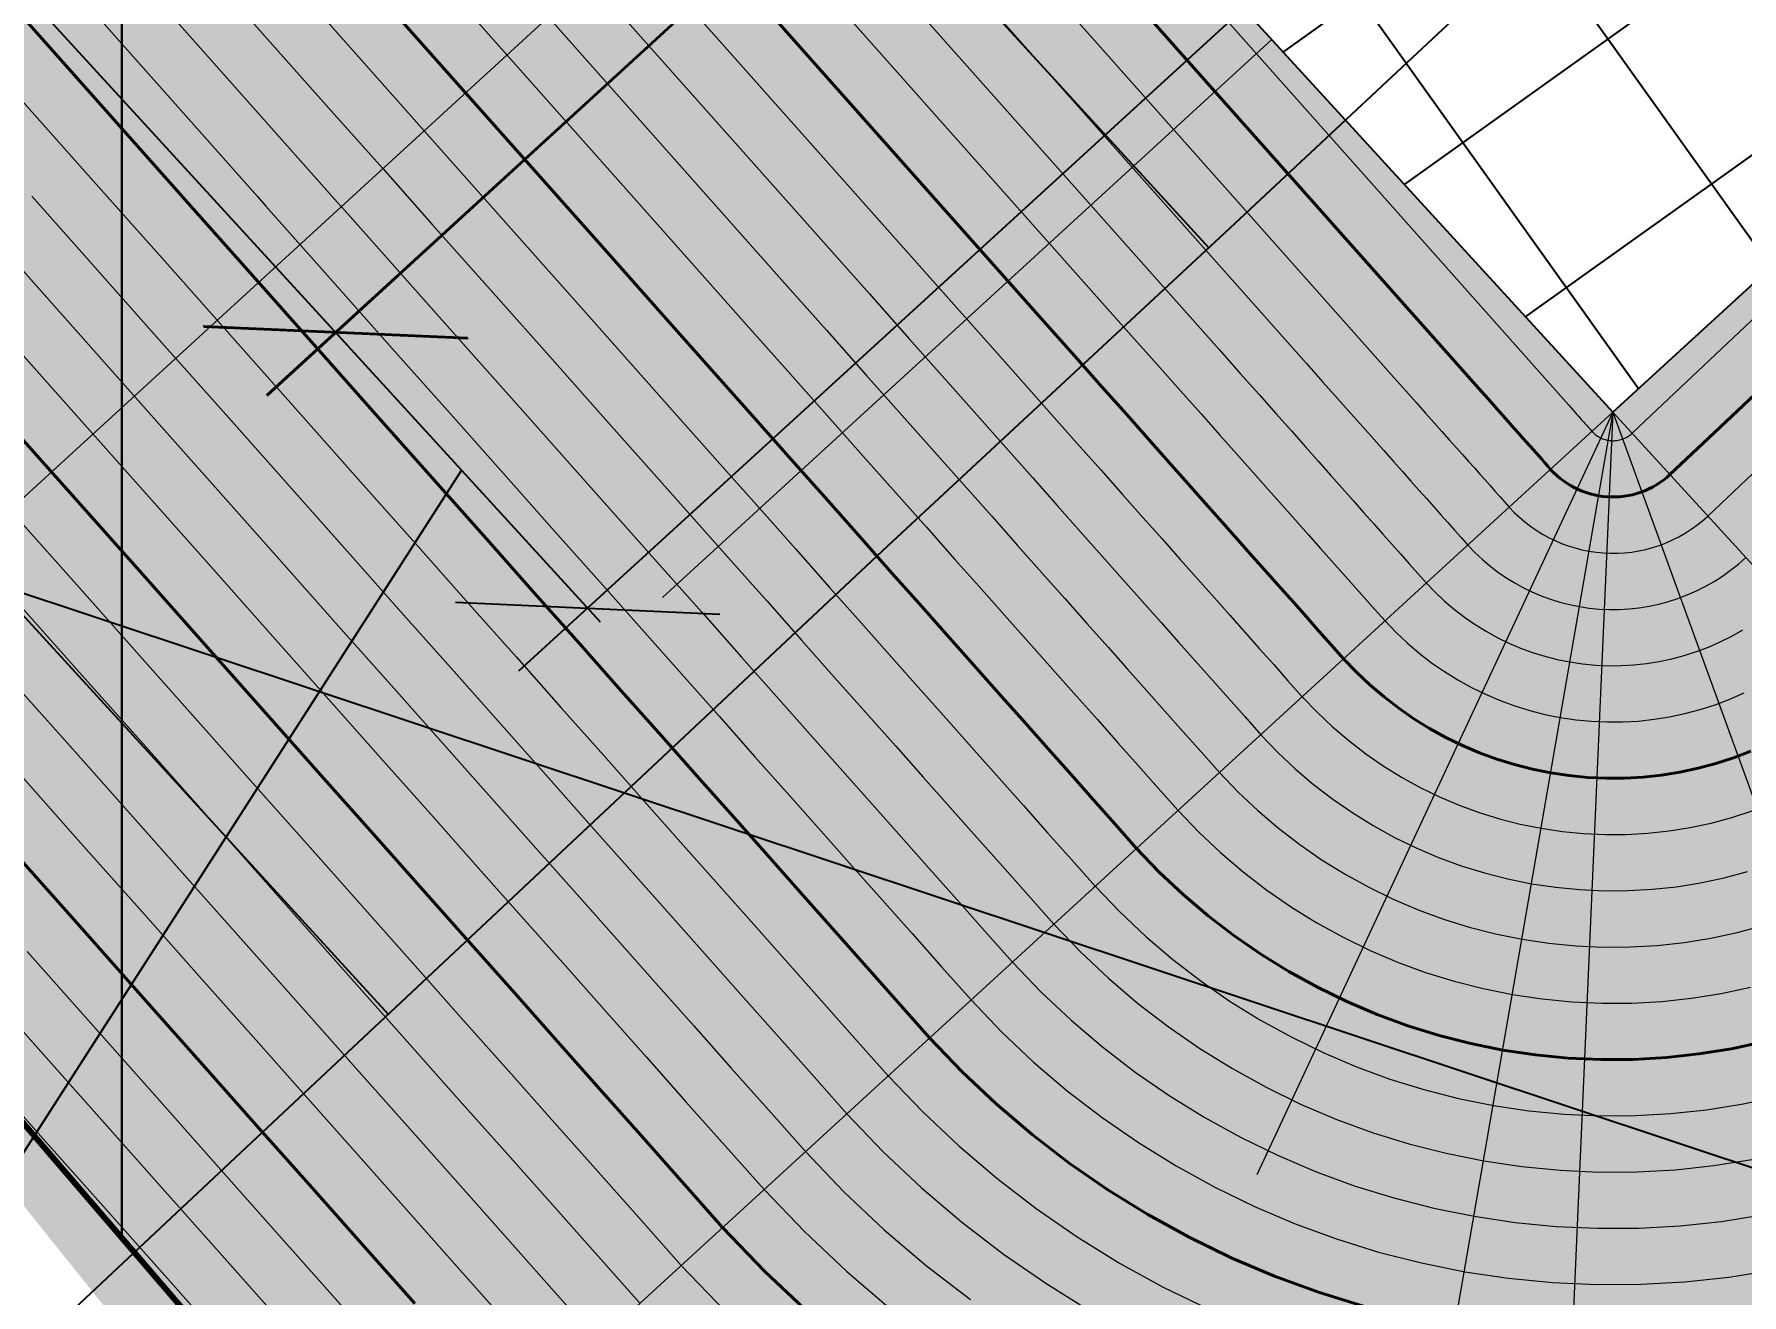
# Model space of a CAD drawing. Header units: metres. Extents: x 2306714 to 2308412, y 453204 to 454783.
# Drawn here: x 2307979.151 to 2307983.714, y 454389.512 to 454392.881 of the extents above; entities that cross this region are included whole.
import ezdxf

# ---------------------------------------------------------------- set-up
doc = ezdxf.new("R2010")
doc.units = ezdxf.units.M
doc.linetypes.add('ACAD_ISO02W100', pattern=[15, 12, -3])
for name, color, linetype, lineweight in [('280_ПОР_Откосы планировки', 250, 'Continuous', 20), ('ГП_АД том 3.2.6', 250, 'Continuous', 40), ('ГП_ВП', 1, 'Continuous', 40), ('ГП_Границы ЗУ', 1, 'Continuous', 50)]:
    doc.layers.add(name, color=color, linetype=linetype, lineweight=lineweight)
for name, color, linetype in [('АД_серый', 250, 'Continuous'), ('ГП_здания', 7, 'Continuous'), ('ГП_ПЗМ', 7, 'Continuous'), ('ГП_Размеры проезд', 7, 'Continuous'), ('ПП_Дорога_Покрытия_Газон', 3, 'Continuous')]:
    doc.layers.add(name, color=color, linetype=linetype)
doc.styles.add('ASML', font='isocpeui.ttf')
doc.styles.add('Ck_rus', font='isocpeur.ttf', dxfattribs={"width": 0.8, "oblique": 15, "height": 2.5})
doc.dimstyles.new('ASML', dxfattribs={"dimtxt": 2.3, "dimasz": 1.5, "dimexe": 0.5, "dimexo": 0.5, "dimgap": 0.5, "dimtad": 1, "dimzin": 0, "dimdsep": 46, "dimtxsty": 'ASML', "dimblk": 'OBLIQUE', "dimcen": 0.09, "dimdle": 0.5, "dimadec": 0, "dimazin": 0, "dimtfac": 1, "dimtofl": 0, "dimtmove": 0, "dimatfit": 3, "dimldrblk": 'NONE', "dimfxl": 1, "dimtolj": 1, "dimtzin": 0, "dimarcsym": 0})
doc.dimstyles.new('Ck_Линейный р-р', dxfattribs={"dimscale": 0, "dimtxt": 2.5, "dimasz": 1, "dimexe": 0.5, "dimexo": 0.5, "dimtad": 1, "dimzin": 1, "dimtxsty": 'Ck_rus', "dimblk": 'OBLIQUE', "dimcen": 0, "dimdle": 0.1, "dimadec": 0, "dimazin": 0, "dimtfac": 1, "dimtofl": 0, "dimtmove": 1, "dimatfit": 3, "dimfxl": 1, "dimarcsym": 0})

# ---------------------------------------------------------------- blocks, each defined once
blk = doc.blocks.new('АД 3.2.6')
at = {"layer": 'АД_серый'}
h = blk.add_hatch(dxfattribs=at)
h.set_pattern_fill('ANSI37', color=256, scale=0.25)
h.set_pattern_definition([(45, (-2306965.9422, -453205.9558), (-0.56126600757, 0.56126600757), []), (135, (-2306965.9422, -453205.9558), (-0.56126600757, -0.56126600757), [])])
edge = h.paths.add_edge_path()
edge.add_line((1053.9319, 1206.0854), (1054.0254, 1208.2048))
edge.add_line((1054.0254, 1208.2048), (1018.622, 1175.7919))
edge.add_line((1018.622, 1175.7919), (966.9921, 1128.523))
edge.add_line((966.9921, 1128.523), (878.4835, 1047.4907))
edge.add_line((878.4835, 1047.4907), (841.605, 1013.7272))
edge.add_line((841.605, 1013.7272), (814.3149, 988.7422))
edge.add_line((814.3149, 988.7422), (777.4363, 954.9787))
edge.add_line((777.4363, 954.9787), (740.5578, 921.2153))
edge.add_line((740.5578, 921.2153), (666.8007, 853.6883))
edge.add_line((666.8007, 853.6883), (629.9221, 819.9248))
edge.add_line((629.9221, 819.9248), (593.0436, 786.1613))
edge.add_line((593.0436, 786.1613), (556.165, 752.3978))
edge.add_line((556.165, 752.3978), (292.4178, 510.9289))
edge.add_line((292.4178, 510.9289), (59.0612, 297.2835))
edge.add_arc((479.2476, -161.67), 622.25, 132.475091, 141.1317968)
edge.add_line((-5.2309, 228.8112), (-27.9582, 200.6129))
edge.add_arc((-516.719, 594.5456), 627.75, 312.4752307, 321.1317966, ccw=False)
edge.add_line((-92.8174, 131.5364), (-212.2347, 22.2055))
edge.add_line((-212.2347, 22.2055), (-211.2218, 21.0992))
edge.add_line((-211.2218, 21.0992), (-91.8045, 130.43))
edge.add_arc((-516.719, 594.5456), 629.25, 312.4752307, 321.1317966)
edge.add_line((-26.7903, 199.6716), (-4.063, 227.8699))
edge.add_arc((479.2476, -161.67), 620.75, 132.475091, 141.1317968, ccw=False)
edge.add_line((60.0741, 296.1771), (293.446, 509.8366))
edge.add_line((293.446, 509.8366), (557.178, 751.2915))
edge.add_line((557.178, 751.2915), (594.0565, 785.0549))
edge.add_line((594.0565, 785.0549), (630.9351, 818.8184))
edge.add_line((630.9351, 818.8184), (667.8136, 852.5819))
edge.add_line((667.8136, 852.5819), (741.5707, 920.1089))
edge.add_line((741.5707, 920.1089), (778.4493, 953.8723))
edge.add_line((778.4493, 953.8723), (815.3278, 987.6358))
edge.add_line((815.3278, 987.6358), (842.6179, 1012.6208))
edge.add_line((842.6179, 1012.6208), (879.4965, 1046.3843))
edge.add_line((879.4965, 1046.3843), (968.005, 1127.4166))
edge.add_line((968.005, 1127.4166), (1019.635, 1174.6855))
edge.add_line((1019.635, 1174.6855), (1053.9319, 1206.0854))
for p, q in [((1019.3603, 1173.7564, 149.1817), (1022.2957, 1170.55, 149.1817)), ((1017.1475, 1171.7305, 149.1817), (1020.1033, 1168.5021, 149.1817))]:
    blk.add_line(p, q, dxfattribs=at)
at = {"layer": 'АД_серый', "linetype": 'Continuous', "flags": 128}
blk.add_lwpolyline([(989.1781, 1138.3505), (1003.1968, 1152.6562), (1021.4386, 1169.7536), (1022.3251, 1170.5773), (1039.7028, 1186.8266), (1053.0343, 1199.1728), (1057.623, 1197.9831), (1061.5821, 1199.951), (1068.9041, 1206.7623), (1079.1253, 1216.3306), (1082.4024, 1221.2742), (1081.2813, 1225.5188), (1087.2681, 1231.1308), (1112.9733, 1254.8851)], dxfattribs=at)
blk = doc.blocks.new('A$C87f44b07')
at = {"layer": 'ПП_Дорога_Покрытия_Газон'}
h = blk.add_hatch(dxfattribs=at)
h.set_pattern_fill('ANSI37', color=256, scale=0.15, angle=-9.0786)
h.set_pattern_definition([(35.921367233, (-2304777.8166, -470374.10684), (-0.27940368472, 0.38567816047), []), (125.921367233, (-2304777.8166, -470374.10684), (-0.38567816047, -0.27940368472), [])])
h.paths.add_polyline_path([(-0.3907, 2.5449), (0.3633, 3.2449), (3.0376, 0.3599), (8.9492, 5.8398), (6.6091, 8.3605), (11.0071, 12.4422), (11.6545, 11.7446), (11.4713, 11.5745), (12.9681, 9.9622), (14.3606, 11.2548), (12.8638, 12.8672), (12.6732, 12.6903), (12.0259, 13.3878), (13.9388, 15.1631), (16.5931, 12.3045), (24.2884, 19.4482), (21.2927, 22.6745), (22.0257, 23.3549), (25.7003, 19.3966), (3.2837, -1.4132)])
at = {"layer": 'ПП_Дорога_Покрытия_Газон', "elevation": 146.5915}
blk.add_lwpolyline([(-0.3907, 2.5449), (3.2837, -1.4132), (25.7003, 19.3966), (22.0257, 23.3549)], dxfattribs=at)
blk = doc.blocks.new('_Oblique')
at = {"color": 0, "linetype": 'ByBlock', "lineweight": -2}
blk.add_line((-0.5, -0.5), (0.5, 0.5), dxfattribs=at)
blk = doc.blocks.new('*D50')
at = {"layer": 'ГП_Размеры проезд', "color": 0, "lineweight": -2, "transparency": 16777216}
for p, q in [((2307981.374, 454396.6845), (2307978.1272, 454393.7118)), ((2307983.02, 454394.8867), (2307979.7731, 454391.914)), ((2307978.2778, 454393.9175), (2307979.9912, 454392.046)), ((2307979.1345, 454392.9817), (2307975.1542, 454389.8505)), ((2307975.1542, 454389.8505), (2307972.5983, 454392.6421))]:
    blk.add_line(p, q, dxfattribs=at)
at = {"layer": 'ГП_Размеры проезд', "color": 0, "lineweight": -2, "transparency": 16777216, "xscale": 0.5, "yscale": 0.5, "zscale": 0.5}
for p, rotation in [((2307978.3115, 454393.8806), 132.4753249020353), ((2307979.9575, 454392.0829), 312.4753249020353)]:
    blk.add_blockref('_Oblique', p, dxfattribs=dict(at, rotation=rotation))
at = {"layer": 'ГП_Размеры проезд', "color": 0, "lineweight": 30, "transparency": 16777216, "insert": (2307974.7982, 454392.0904), "char_height": 1.25, "attachment_point": 5, "rotation": 312.4753, "style": 'Ck_rus', "bg_fill": 3, "box_fill_scale": 1.1, "bg_fill_color": 9, "bg_fill_true_color": 13158600, "bg_fill_transparency": 0}
blk.add_mtext('2,44', dxfattribs=at)
blk = doc.blocks.new('*D51')
at = {"layer": 'ГП_Размеры проезд', "color": 0, "lineweight": -2, "transparency": 16777216}
for p, q in [((2307983.0185, 454394.8856), (2307979.7708, 454391.9166)), ((2307983.6932, 454394.1475), (2307980.4455, 454391.1785)), ((2307979.9215, 454392.1222), (2307980.6637, 454391.3103)), ((2307980.2926, 454391.7162), (2307976.9909, 454386.5715)), ((2307976.9909, 454386.5715), (2307979.2748, 454384.0732))]:
    blk.add_line(p, q, dxfattribs=at)
at = {"layer": 'ГП_Размеры проезд', "color": 0, "lineweight": -2, "transparency": 16777216, "xscale": 0.5, "yscale": 0.5, "zscale": 0.5}
for p, rotation in [((2307979.9553, 454392.0853), 132.4330135459893), ((2307980.63, 454391.3472), 312.4330135459894)]:
    blk.add_blockref('_Oblique', p, dxfattribs=dict(at, rotation=rotation))
at = {"layer": 'ГП_Размеры проезд', "color": 0, "lineweight": 30, "transparency": 16777216, "insert": (2307979.0554, 454386.1658), "char_height": 1.25, "attachment_point": 5, "rotation": 312.433, "style": 'Ck_rus', "bg_fill": 3, "box_fill_scale": 1.1, "bg_fill_color": 9, "bg_fill_true_color": 13158600, "bg_fill_transparency": 0}
blk.add_mtext('1,00', dxfattribs=at)
blk = doc.blocks.new('площ ноп 5этап')
at = {"layer": 'ГП_ПЗМ'}
h = blk.add_hatch(dxfattribs=at)
h.set_pattern_fill('ANSI31', color=1, angle=5156.6202, style=0)
h.set_pattern_definition([(161.62015618, (-2307928.5274, -454355.401), (-1.001125794, -3.013033711), [])])
h.paths.add_polyline_path([(73.4435, 60.8217), (79.7163, 60.8217), (76.7661, 63.8636)])
h.paths.add_polyline_path([(70.8581, 45.1944), (76.9251, 50.8217), (70.8581, 50.8217)])
h.paths.add_polyline_path([(66.1937, 40.8217), (60.8581, 35.8226), (60.8581, 40.8217)])
h.paths.add_polyline_path([(50.65, 34.5056), (48.0289, 37.554), (50.8581, 40.1441), (50.8581, 34.2636)])
h.paths.add_polyline_path([(59.1453, 43.7455), (55.9517, 40.8217), (60.8581, 40.8217), (66.2, 40.8217), (70.8581, 45.1944), (70.8581, 50.8217), (62.1545, 50.8217), (63.4731, 49.3847), (64.5056, 50.3301), (65.6536, 49.0763), (64.621, 48.1309), (63.4731, 49.3847), (61.7324, 50.7775), (50.8581, 40.8217), (53.6075, 40.8217), (53.0293, 41.4543), (57.4989, 45.5438)])
h.paths.add_polyline_path([(51.5517, 33.4569), (50.8581, 34.2636), (50.8581, 40.1441), (51.1955, 40.4531), (50.8581, 40.8217), (53.6075, 40.8217), (54.6756, 39.6534), (55.9517, 40.8217), (60.8581, 40.8217), (60.8581, 35.8226), (59.5181, 34.5672), (57.9266, 33.0882)])
h.paths.add_polyline_path([(70.8581, 50.8217), (70.8581, 53.8421), (74.5776, 57.248), (72.6191, 59.3868), (70.8581, 57.7745), (70.8581, 59.1323), (72.6803, 60.8006), (73.018, 60.4322), (73.4435, 60.8217), (79.7163, 60.8217), (80.5336, 59.979), (80.3071, 53.9513), (76.9251, 50.8217)])
h.paths.add_polyline_path([(70.8581, 57.7745), (70.8581, 59.1323), (61.7807, 50.8217), (70.8581, 50.8217), (70.8581, 53.8421), (68.3087, 51.5077), (66.3497, 53.647)])
h.paths.add_polyline_path([(65.6536, 49.0763), (64.621, 48.1309), (63.4731, 49.3847), (64.5056, 50.3301)], flags=16)
h.paths.add_polyline_path([(65.6536, 49.0763), (64.621, 48.1309), (63.4731, 49.3847), (64.5056, 50.3301)], flags=17)
for points in [[(50.8581, 40.1441), (50.8581, 34.2636), (51.5517, 33.4569), (57.9266, 33.0882), (60.8581, 35.8123), (60.8581, 40.8217), (55.9517, 40.8217), (54.6756, 39.6534), (53.6075, 40.8217), (50.8581, 40.8217), (51.1955, 40.4531)], [(50.8581, 40.1441), (48.0289, 37.554), (50.8581, 34.2636)]]:
    blk.add_lwpolyline(points, close=True, dxfattribs=at)
blk = doc.blocks.new('откос компрес 4')
at = {"layer": '280_ПОР_Откосы планировки'}
h = blk.add_hatch(dxfattribs=at)
h.set_pattern_fill('GRASS', color=110, scale=0.02, style=0)
h.set_pattern_definition([(90, (1297.12314, 992.31752), (-0.3592102448, 0.3592102448), [0.09525, -0.6231704896]), (45, (1297.12314, 992.3175), (-0.35921024484, 0.35921024484), [0.09525, -0.41275]), (135, (1297.12314, 992.3175), (-0.35921024484, -0.35921024484), [0.09525, -0.41275])])
edge = h.paths.add_edge_path()
edge.add_line((2307983.3699, 454391.8705), (2308005.9301, 454412.5247))
edge.add_line((2308005.9301, 454412.5247), (2308002.283, 454416.5083))
edge.add_line((2308002.283, 454416.5083), (2308005.2935, 454419.2645))
edge.add_line((2308005.2935, 454419.2645), (2308009.0615, 454415.3914))
edge.add_arc((2308005.9812, 454412.4833), 4.2362, -47.6571, 43.3533, ccw=False)
edge.add_line((2308008.8345, 454409.3522), (2307986.4663, 454388.4884))
edge.add_arc((2307983.3251, 454391.9037), 4.6402, 223.1708, 312.6057, ccw=False)
edge.add_line((2307979.9409, 454388.729), (2307976.5564, 454392.9549))
edge.add_line((2307976.5564, 454392.9549), (2307979.723, 454395.854))
edge.add_line((2307979.723, 454395.854), (2307983.3699, 454391.8705))
at = {"layer": '280_ПОР_Откосы планировки', "color": 0, "linetype": 'Continuous', "lineweight": 20}
for p, q in [((2307981.5464, 454393.8623, 146.6235), (2307978.3197, 454390.9082, 143.707)), ((2307982.4582, 454392.8664, 146.637), (2307980.8297, 454391.3756, 145.1651)), ((2307983.3699, 454391.8705, 146.6505), (2307980.0791, 454388.8578, 143.6761)), ((2307983.3699, 454391.8705, 146.6505), (2307982.4186, 454389.8329, 145.1531)), ((2307983.3699, 454391.8705, 146.6505), (2307983.1701, 454387.3413, 143.6351)), ((2307983.3699, 454391.8705, 146.6505), (2307984.1495, 454389.7255, 145.1324)), ((2307983.3699, 454391.8705, 146.6505), (2307986.4663, 454388.4884, 143.5935))]:
    blk.add_line(p, q, dxfattribs=at)
blk.add_polyline3d([(2307976.5564, 454392.9549, 143.7343), (2307979.1735, 454389.9172, 143.6938), (2307980.0791, 454388.8578, 143.6761)], dxfattribs=at)

msp = doc.modelspace()

# ---------------------------------------------------------------- linework, layer by layer
at = {"layer": 'ГП_ВП', "color": 1, "linetype": 'Continuous', "lineweight": 20, "flags": 128}
for points, elevation in [([(2307978.2886, 454394.5408), (2307979.9447, 454392.6765), (2307980.0822, 454392.5217), (2307980.2146, 454392.3727), (2307980.3842, 454392.1818), (2307980.5348, 454392.0122), (2307980.6703, 454391.8597), (2307980.7935, 454391.721), (2307980.9066, 454391.5937), (2307981.0114, 454391.4757), (2307981.1094, 454391.3654), (2307981.2016, 454391.2616), (2307981.2891, 454391.1631), (2307981.3727, 454391.0689), (2307981.4532, 454390.9784), (2307981.5268, 454390.8955), (2307981.5986, 454390.8147), (2307981.669, 454390.7354), (2307981.7384, 454390.6573), (2307981.8072, 454390.5798), (2307981.8758, 454390.5026), (2307981.9468, 454390.4286), (2307982.0215, 454390.3581), (2307982.0997, 454390.2916), (2307982.1811, 454390.229), (2307982.2656, 454390.1706), (2307982.3529, 454390.1166), (2307982.4429, 454390.067), (2307982.5353, 454390.022), (2307982.6298, 454389.9818), (2307982.7264, 454389.9464), (2307982.8245, 454389.916), (2307982.9242, 454389.8905), (2307983.025, 454389.8702), (2307983.1267, 454389.855), (2307983.2291, 454389.8451), (2307983.3318, 454389.8403), (2307983.4347, 454389.8409), (2307983.5375, 454389.8466), (2307983.6397, 454389.8577), (2307983.7414, 454389.8739)], 145.3), ([(2307978.178, 454394.4395), (2307979.9618, 454392.4314), (2307979.9716, 454392.4204), (2307979.9809, 454392.4099), (2307980.1631, 454392.2049), (2307980.3249, 454392.0227), (2307980.4704, 454391.8589), (2307980.6027, 454391.7099), (2307980.7242, 454391.5732), (2307980.8368, 454391.4464), (2307980.942, 454391.328), (2307981.041, 454391.2165), (2307981.135, 454391.1107), (2307981.2249, 454391.0096), (2307981.3113, 454390.9123), (2307981.3903, 454390.8233), (2307981.4674, 454390.7365), (2307981.543, 454390.6514), (2307981.6176, 454390.5674), (2307981.6915, 454390.4842), (2307981.7651, 454390.4013), (2307981.8414, 454390.3218), (2307981.9217, 454390.2462), (2307982.0056, 454390.1747), (2307982.0931, 454390.1075), (2307982.1838, 454390.0448), (2307982.2776, 454389.9867), (2307982.3743, 454389.9335), (2307982.4735, 454389.8852), (2307982.5751, 454389.8419), (2307982.6787, 454389.8039), (2307982.7842, 454389.7712), (2307982.8912, 454389.7439), (2307982.9994, 454389.7221), (2307983.1087, 454389.7058), (2307983.2186, 454389.6951), (2307983.329, 454389.69), (2307983.4395, 454389.6906), (2307983.5499, 454389.6968), (2307983.6597, 454389.7086), (2307983.7689, 454389.7261)], 145.2), ([(2307978.0673, 454394.3382), (2307979.7473, 454392.4471), (2307979.7704, 454392.421), (2307979.942, 454392.2279), (2307980.115, 454392.0332), (2307980.2705, 454391.8581), (2307980.4119, 454391.6988), (2307980.5418, 454391.5527), (2307980.6621, 454391.4172), (2307980.7746, 454391.2906), (2307980.8805, 454391.1714), (2307980.981, 454391.0583), (2307981.077, 454390.9502), (2307981.1693, 454390.8462), (2307981.2538, 454390.7511), (2307981.3363, 454390.6583), (2307981.4171, 454390.5673), (2307981.4968, 454390.4776), (2307981.5758, 454390.3887), (2307981.6545, 454390.3001), (2307981.7361, 454390.215), (2307981.8218, 454390.1342), (2307981.9116, 454390.0577), (2307982.005, 454389.9859), (2307982.102, 454389.9189), (2307982.2023, 454389.8568), (2307982.3056, 454389.7999), (2307982.4117, 454389.7483), (2307982.5203, 454389.7021), (2307982.631, 454389.6615), (2307982.7438, 454389.6265), (2307982.8582, 454389.5973), (2307982.9739, 454389.574), (2307983.0907, 454389.5565), (2307983.2082, 454389.5451), (2307983.3262, 454389.5397), (2307983.4443, 454389.5403), (2307983.5623, 454389.5469), (2307983.6797, 454389.5596), (2307983.7964, 454389.5783)], 145.1), ([(2307977.8461, 454394.1357), (2307979.28, 454392.5215), (2307979.3533, 454392.4389), (2307979.4998, 454392.274), (2307979.6951, 454392.0542), (2307979.8707, 454391.8564), (2307980.0304, 454391.6767), (2307980.177, 454391.5116), (2307980.3129, 454391.3587), (2307980.4398, 454391.2158), (2307980.5594, 454391.0812), (2307980.6728, 454390.9535), (2307980.7812, 454390.8315), (2307980.8855, 454390.7141), (2307980.9809, 454390.6067), (2307981.0739, 454390.5019), (2307981.1652, 454390.3992), (2307981.2552, 454390.2979), (2307981.3444, 454390.1975), (2307981.4332, 454390.0975), (2307981.5253, 454390.0015), (2307981.6221, 454389.9102), (2307981.7234, 454389.8239), (2307981.829, 454389.7428), (2307981.9385, 454389.6671), (2307982.0517, 454389.5971), (2307982.1683, 454389.5328), (2307982.2881, 454389.4745)], 144.9), ([(2307981.5205, 454393.8385), (2307983.252, 454391.8893), (2307983.2583, 454391.8822), (2307983.2639, 454391.8758), (2307983.269, 454391.8701), (2307983.2736, 454391.8649), (2307983.2778, 454391.8602), (2307983.2817, 454391.8558), (2307983.2854, 454391.8516), (2307983.2889, 454391.8478), (2307983.2921, 454391.8441), (2307983.2952, 454391.8406), (2307983.2983, 454391.8372), (2307983.301, 454391.8341), (2307983.3037, 454391.8311), (2307983.3063, 454391.8281), (2307983.3089, 454391.8252), (2307983.3115, 454391.8223), (2307983.3141, 454391.8194), (2307983.3167, 454391.8166), (2307983.3195, 454391.814), (2307983.3224, 454391.8115), (2307983.3255, 454391.8092), (2307983.3286, 454391.807), (2307983.3319, 454391.805), (2307983.3352, 454391.8031), (2307983.3387, 454391.8014), (2307983.3422, 454391.7999), (2307983.3458, 454391.7986), (2307983.3495, 454391.7975), (2307983.3532, 454391.7965), (2307983.357, 454391.7958), (2307983.3608, 454391.7952), (2307983.3646, 454391.7948), (2307983.3685, 454391.7946), (2307983.3723, 454391.7947), (2307983.3762, 454391.7949), (2307983.38, 454391.7953), (2307983.3838, 454391.7959), (2307983.3875, 454391.7967), (2307983.3913, 454391.7977), (2307983.3949, 454391.7989), (2307983.3985, 454391.8002), (2307983.402, 454391.8018), (2307983.4055, 454391.8035), (2307983.4088, 454391.8054), (2307983.412, 454391.8075), (2307983.4152, 454391.8097), (2307983.4182, 454391.8121), (2307983.421, 454391.8147), (2307983.4555, 454391.8472), (2307985.5186, 454393.7936)], 146.6), ([(2307981.2992, 454393.6359), (2307982.7847, 454391.9637), (2307982.8161, 454391.9283), (2307982.8441, 454391.8968), (2307982.8692, 454391.8685), (2307982.892, 454391.8428), (2307982.913, 454391.8192), (2307982.9325, 454391.7973), (2307982.9506, 454391.7768), (2307982.9677, 454391.7576), (2307982.984, 454391.7393), (2307982.9995, 454391.7218), (2307983.0144, 454391.7051), (2307983.0281, 454391.6897), (2307983.0414, 454391.6747), (2307983.0544, 454391.66), (2307983.0673, 454391.6455), (2307983.0801, 454391.6311), (2307983.0928, 454391.6168), (2307983.106, 454391.6031), (2307983.1198, 454391.59), (2307983.1343, 454391.5777), (2307983.1494, 454391.5661), (2307983.1651, 454391.5552), (2307983.1813, 454391.5452), (2307983.198, 454391.536), (2307983.2151, 454391.5277), (2307983.2326, 454391.5202), (2307983.2505, 454391.5137), (2307983.2687, 454391.508), (2307983.2872, 454391.5033), (2307983.3059, 454391.4995), (2307983.3248, 454391.4967), (2307983.3438, 454391.4949), (2307983.3628, 454391.494), (2307983.3819, 454391.4941), (2307983.401, 454391.4951), (2307983.42, 454391.4972), (2307983.4388, 454391.5002), (2307983.4575, 454391.5042), (2307983.4759, 454391.5091), (2307983.4941, 454391.515), (2307983.5119, 454391.5218), (2307983.5293, 454391.5295), (2307983.5464, 454391.5381), (2307983.5629, 454391.5475), (2307983.579, 454391.5578), (2307983.5945, 454391.5689), (2307983.6094, 454391.5808), (2307983.6236, 454391.5934), (2307983.7946, 454391.7548)], 146.4), ([(2307981.1886, 454393.5346), (2307982.551, 454392.0009), (2307982.595, 454391.9513), (2307982.6341, 454391.9073), (2307982.6693, 454391.8677), (2307982.7013, 454391.8317), (2307982.7306, 454391.7987), (2307982.7578, 454391.7681), (2307982.7832, 454391.7394), (2307982.8072, 454391.7125), (2307982.8299, 454391.6869), (2307982.8516, 454391.6625), (2307982.8725, 454391.639), (2307982.8916, 454391.6175), (2307982.9102, 454391.5965), (2307982.9285, 454391.5759), (2307982.9465, 454391.5557), (2307982.9643, 454391.5356), (2307982.9821, 454391.5155), (2307983.0006, 454391.4963), (2307983.02, 454391.478), (2307983.0402, 454391.4608), (2307983.0614, 454391.4445), (2307983.0833, 454391.4294), (2307983.106, 454391.4153), (2307983.1293, 454391.4025), (2307983.1533, 454391.3908), (2307983.1778, 454391.3804), (2307983.2029, 454391.3712), (2307983.2284, 454391.3633), (2307983.2542, 454391.3567), (2307983.2804, 454391.3514), (2307983.3068, 454391.3475), (2307983.3334, 454391.3449), (2307983.36, 454391.3436), (2307983.3867, 454391.3438), (2307983.4134, 454391.3453), (2307983.4399, 454391.3481), (2307983.4663, 454391.3524), (2307983.4924, 454391.3579), (2307983.5182, 454391.3648), (2307983.5436, 454391.373), (2307983.5686, 454391.3826), (2307983.593, 454391.3933), (2307983.6168, 454391.4053), (2307983.64, 454391.4186), (2307983.6624, 454391.433), (2307983.6841, 454391.4485), (2307983.705, 454391.4651), (2307983.7249, 454391.4828)], 146.3), ([(2307981.0779, 454393.4333), (2307982.3174, 454392.038), (2307982.3739, 454391.9744), (2307982.4242, 454391.9178), (2307982.4694, 454391.8669), (2307982.5105, 454391.8206), (2307982.5482, 454391.7782), (2307982.5832, 454391.7388), (2307982.6158, 454391.702), (2307982.6466, 454391.6674), (2307982.6758, 454391.6345), (2307982.7037, 454391.6031), (2307982.7305, 454391.5729), (2307982.7551, 454391.5453), (2307982.779, 454391.5183), (2307982.8025, 454391.4919), (2307982.8257, 454391.4658), (2307982.8486, 454391.44), (2307982.8715, 454391.4142), (2307982.8952, 454391.3895), (2307982.9201, 454391.366), (2307982.9462, 454391.3438), (2307982.9733, 454391.323), (2307983.0015, 454391.3035), (2307983.0307, 454391.2855), (2307983.0607, 454391.2689), (2307983.0915, 454391.2539), (2307983.123, 454391.2405), (2307983.1552, 454391.2287), (2307983.188, 454391.2185), (2307983.2212, 454391.2101), (2307983.2548, 454391.2033), (2307983.2888, 454391.1982), (2307983.3229, 454391.1949), (2307983.3572, 454391.1933), (2307983.3915, 454391.1935), (2307983.4258, 454391.1954), (2307983.4599, 454391.1991), (2307983.4938, 454391.2045), (2307983.5274, 454391.2117), (2307983.5605, 454391.2205), (2307983.5932, 454391.2311), (2307983.6252, 454391.2433), (2307983.6566, 454391.2572), (2307983.6873, 454391.2726), (2307983.717, 454391.2896)], 146.2), ([(2307979.8934, 454393.4118), (2307980.4141, 454392.8256), (2307980.9155, 454392.2612), (2307981.0474, 454392.1127), (2307981.1646, 454391.9807), (2307981.27, 454391.8621), (2307981.3658, 454391.7542), (2307981.4538, 454391.6552), (2307981.5353, 454391.5634), (2307981.6115, 454391.4776), (2307981.6833, 454391.3969), (2307981.7513, 454391.3202), (2307981.8164, 454391.247), (2307981.879, 454391.1765), (2307981.9362, 454391.1121), (2307981.9921, 454391.0492), (2307982.0468, 454390.9876), (2307982.1008, 454390.9268), (2307982.1544, 454390.8665), (2307982.2077, 454390.8065), (2307982.2629, 454390.7489), (2307982.321, 454390.6941), (2307982.3818, 454390.6423), (2307982.4452, 454390.5937), (2307982.5109, 454390.5482), (2307982.5788, 454390.5062), (2307982.6488, 454390.4676), (2307982.7207, 454390.4327), (2307982.7942, 454390.4014), (2307982.8693, 454390.3738), (2307982.9457, 454390.3502), (2307983.0232, 454390.3304), (2307983.1016, 454390.3146), (2307983.1807, 454390.3028), (2307983.2604, 454390.295), (2307983.3403, 454390.2913), (2307983.4203, 454390.2917), (2307983.5002, 454390.2962), (2307983.5798, 454390.3048), (2307983.6588, 454390.3175), (2307983.7371, 454390.3342)], 145.6), ([(2307980.9673, 454393.332), (2307982.0837, 454392.0752), (2307982.1529, 454391.9974), (2307982.2143, 454391.9283), (2307982.2695, 454391.8661), (2307982.3197, 454391.8096), (2307982.3658, 454391.7577), (2307982.4085, 454391.7096), (2307982.4485, 454391.6646), (2307982.4861, 454391.6223), (2307982.5217, 454391.5822), (2307982.5558, 454391.5438), (2307982.5886, 454391.5069), (2307982.6186, 454391.4731), (2307982.6479, 454391.4401), (2307982.6766, 454391.4078), (2307982.7049, 454391.376), (2307982.7329, 454391.3444), (2307982.7609, 454391.313), (2307982.7898, 454391.2828), (2307982.8203, 454391.2541), (2307982.8521, 454391.2269), (2307982.8853, 454391.2014), (2307982.9198, 454391.1776), (2307982.9554, 454391.1556), (2307982.992, 454391.1354), (2307983.0297, 454391.117), (2307983.0682, 454391.1006), (2307983.1076, 454391.0862), (2307983.1476, 454391.0738), (2307983.1882, 454391.0634), (2307983.2293, 454391.0552), (2307983.2708, 454391.049), (2307983.3125, 454391.0449), (2307983.3544, 454391.043), (2307983.3963, 454391.0432), (2307983.4382, 454391.0456), (2307983.4799, 454391.0501), (2307983.5213, 454391.0567), (2307983.5623, 454391.0654), (2307983.6028, 454391.0763), (2307983.6427, 454391.0892), (2307983.6819, 454391.1041), (2307983.7203, 454391.121)], 146.1), ([(2307980.746, 454393.1295), (2307981.6164, 454392.1496), (2307981.7107, 454392.0435), (2307981.7944, 454391.9493), (2307981.8697, 454391.8645), (2307981.9382, 454391.7874), (2307982.001, 454391.7167), (2307982.0593, 454391.6511), (2307982.1137, 454391.5898), (2307982.1649, 454391.5321), (2307982.2136, 454391.4774), (2307982.2601, 454391.4251), (2307982.3048, 454391.3747), (2307982.3457, 454391.3287), (2307982.3856, 454391.2838), (2307982.4247, 454391.2397), (2307982.4633, 454391.1963), (2307982.5015, 454391.1533), (2307982.5396, 454391.1104), (2307982.5791, 454391.0692), (2307982.6206, 454391.0301), (2307982.664, 454390.9931), (2307982.7093, 454390.9583), (2307982.7562, 454390.9259), (2307982.8047, 454390.8958), (2307982.8548, 454390.8683), (2307982.9061, 454390.8433), (2307982.9586, 454390.8209), (2307983.0123, 454390.8013), (2307983.0668, 454390.7843), (2307983.1222, 454390.7702), (2307983.1782, 454390.7589), (2307983.2347, 454390.7505), (2307983.2916, 454390.745), (2307983.3488, 454390.7423), (2307983.4059, 454390.7426), (2307983.463, 454390.7458), (2307983.5199, 454390.752), (2307983.5763, 454390.761), (2307983.6322, 454390.7729), (2307983.6875, 454390.7877), (2307983.7419, 454390.8053)], 145.9), ([(2307980.6354, 454393.0282), (2307981.3828, 454392.1868), (2307981.4896, 454392.0666), (2307981.5845, 454391.9597), (2307981.6698, 454391.8637), (2307981.7474, 454391.7764), (2307981.8186, 454391.6962), (2307981.8846, 454391.6219), (2307981.9463, 454391.5524), (2307982.0044, 454391.487), (2307982.0595, 454391.425), (2307982.1122, 454391.3657), (2307982.1628, 454391.3087), (2307982.2092, 454391.2565), (2307982.2544, 454391.2056), (2307982.2987, 454391.1557), (2307982.3425, 454391.1065), (2307982.3858, 454391.0577), (2307982.429, 454391.0091), (2307982.4737, 454390.9624), (2307982.5207, 454390.9181), (2307982.57, 454390.8762), (2307982.6212, 454390.8368), (2307982.6744, 454390.8), (2307982.7294, 454390.766), (2307982.7861, 454390.7347), (2307982.8443, 454390.7064), (2307982.9038, 454390.6811), (2307982.9646, 454390.6588), (2307983.0265, 454390.6396), (2307983.0892, 454390.6236), (2307983.1527, 454390.6108), (2307983.2167, 454390.6012), (2307983.2812, 454390.595), (2307983.3459, 454390.592), (2307983.4107, 454390.5923), (2307983.4754, 454390.596), (2307983.5398, 454390.6029), (2307983.6038, 454390.6132), (2307983.6672, 454390.6267), (2307983.7298, 454390.6434)], 145.8), ([(2307980.5247, 454392.9269), (2307981.1491, 454392.224), (2307981.2685, 454392.0896), (2307981.3745, 454391.9702), (2307981.4699, 454391.8629), (2307981.5566, 454391.7653), (2307981.6362, 454391.6757), (2307981.71, 454391.5926), (2307981.7789, 454391.515), (2307981.8438, 454391.4419), (2307981.9054, 454391.3726), (2307981.9643, 454391.3063), (2307982.0209, 454391.2426), (2307982.0727, 454391.1843), (2307982.1232, 454391.1274), (2307982.1728, 454391.0716), (2307982.2216, 454391.0166), (2307982.2701, 454390.9621), (2307982.3183, 454390.9078), (2307982.3683, 454390.8557), (2307982.4209, 454390.8061), (2307982.4759, 454390.7592), (2307982.5332, 454390.7152), (2307982.5927, 454390.6741), (2307982.6541, 454390.6361), (2307982.7175, 454390.6012), (2307982.7825, 454390.5695), (2307982.849, 454390.5412), (2307982.917, 454390.5163), (2307982.9861, 454390.4949), (2307983.0562, 454390.477), (2307983.1271, 454390.4627), (2307983.1987, 454390.452), (2307983.2708, 454390.445), (2307983.3431, 454390.4417), (2307983.4155, 454390.442), (2307983.4878, 454390.4461), (2307983.5598, 454390.4539), (2307983.6313, 454390.4653), (2307983.7022, 454390.4804), (2307983.7721, 454390.4991)], 145.7), ([(2307979.9276, 454392.9216), (2307980.1928, 454392.623), (2307980.4482, 454392.3355), (2307980.6052, 454392.1588), (2307980.7448, 454392.0017), (2307980.8702, 454391.8605), (2307980.9843, 454391.7321), (2307981.089, 454391.6142), (2307981.1861, 454391.5049), (2307981.2767, 454391.4028), (2307981.3622, 454391.3067), (2307981.4432, 454391.2154), (2307981.5206, 454391.1283), (2307981.5951, 454391.0444), (2307981.6633, 454390.9677), (2307981.7297, 454390.8929), (2307981.7949, 454390.8195), (2307981.8592, 454390.7471), (2307981.9229, 454390.6754), (2307981.9864, 454390.6039), (2307982.0522, 454390.5353), (2307982.1214, 454390.4701), (2307982.1937, 454390.4085), (2307982.2691, 454390.3506), (2307982.3473, 454390.2965), (2307982.4282, 454390.2465), (2307982.5115, 454390.2005), (2307982.5971, 454390.1589), (2307982.6846, 454390.1217), (2307982.774, 454390.0889), (2307982.8649, 454390.0607), (2307982.9572, 454390.0371), (2307983.0505, 454390.0183), (2307983.1447, 454390.0043), (2307983.2395, 454389.995), (2307983.3347, 454389.9907), (2307983.4299, 454389.9912), (2307983.525, 454389.9965), (2307983.6198, 454390.0067), (2307983.7138, 454390.0218), (2307983.807, 454390.0416)], 145.4), ([(2307979.1447, 454392.4479), (2307979.2787, 454392.2971), (2307979.4852, 454392.0646), (2307979.6708, 454391.8556), (2307979.8396, 454391.6656), (2307979.9946, 454391.4911), (2307980.1382, 454391.3295), (2307980.2724, 454391.1784), (2307980.3988, 454391.0361), (2307980.5187, 454390.9011), (2307980.6333, 454390.7721), (2307980.7435, 454390.648), (2307980.8444, 454390.5345), (2307980.9428, 454390.4238), (2307981.0393, 454390.3152), (2307981.1344, 454390.2081), (2307981.2287, 454390.1019), (2307981.3226, 454389.9962), (2307981.4199, 454389.8947), (2307981.5223, 454389.7982), (2307981.6294, 454389.707), (2307981.7409, 454389.6213), (2307981.8567, 454389.5413), (2307981.9764, 454389.4672)], 144.8), ([(2307979.0576, 454392.3201), (2307979.2752, 454392.0751), (2307979.4709, 454391.8548), (2307979.6488, 454391.6545), (2307979.8122, 454391.4706), (2307979.9636, 454391.3002), (2307980.105, 454391.141), (2307980.2382, 454390.991), (2307980.3646, 454390.8487), (2307980.4854, 454390.7128), (2307980.6016, 454390.582), (2307980.7079, 454390.4623), (2307980.8116, 454390.3456), (2307980.9133, 454390.2311), (2307981.0136, 454390.1182), (2307981.1129, 454390.0064), (2307981.212, 454389.8949), (2307981.3146, 454389.7879), (2307981.4224, 454389.6862), (2307981.5353, 454389.5901), (2307981.6529, 454389.4997)], 144.7), ([(2307979.0653, 454392.0856), (2307979.271, 454391.854), (2307979.4581, 454391.6435), (2307979.6298, 454391.4501), (2307979.7889, 454391.271), (2307979.9376, 454391.1036), (2307980.0777, 454390.9459), (2307980.2106, 454390.7964), (2307980.3375, 454390.6534), (2307980.4597, 454390.5159), (2307980.5714, 454390.3901), (2307980.6805, 454390.2674), (2307980.7874, 454390.147), (2307980.8928, 454390.0284), (2307980.9972, 454389.9108), (2307981.1013, 454389.7936), (2307981.2092, 454389.6811), (2307981.3226, 454389.5742), (2307981.4413, 454389.4731)], 144.6), ([(2307979.0765, 454391.6213), (2307979.265, 454391.4091), (2307979.4397, 454391.2125), (2307979.6029, 454391.0288), (2307979.7566, 454390.8558), (2307979.9024, 454390.6916), (2307980.0418, 454390.5347), (2307980.1758, 454390.3838), (2307980.2985, 454390.2457), (2307980.4181, 454390.111), (2307980.5355, 454389.9789), (2307980.6511, 454389.8487), (2307980.7658, 454389.7196), (2307980.88, 454389.591), (2307980.9984, 454389.4676)], 144.4), ([(2307979.0826, 454391.3886), (2307979.265, 454391.1833), (2307979.4355, 454390.9914), (2307979.596, 454390.8107), (2307979.7483, 454390.6392), (2307979.8939, 454390.4753), (2307980.0339, 454390.3177), (2307980.162, 454390.1735), (2307980.287, 454390.0328), (2307980.4095, 454389.8949), (2307980.5303, 454389.7589), (2307980.6501, 454389.6241), (2307980.7694, 454389.4897)], 144.3), ([(2307979.0904, 454391.154), (2307979.2681, 454390.954), (2307979.4355, 454390.7656), (2307979.5943, 454390.5868), (2307979.746, 454390.416), (2307979.892, 454390.2517), (2307980.0255, 454390.1013), (2307980.1558, 454389.9547), (2307980.2836, 454389.8108), (2307980.4095, 454389.669), (2307980.5344, 454389.5285), (2307980.6588, 454389.3885)], 144.2), ([(2307979.1007, 454390.9166), (2307979.2749, 454390.7205), (2307979.4402, 454390.5344), (2307979.5981, 454390.3566), (2307979.75, 454390.1856), (2307979.8891, 454390.0291), (2307980.0246, 454389.8765), (2307980.1576, 454389.7268), (2307980.2887, 454389.5792), (2307980.4187, 454389.4329)], 144.1), ([(2307979.132, 454390.4297), (2307979.3023, 454390.2379), (2307979.4662, 454390.0535), (2307979.6161, 454389.8847), (2307979.7623, 454389.7201), (2307979.9057, 454389.5587), (2307980.0471, 454389.3995)], 143.9), ([(2307978.9779, 454390.3773), (2307979.1545, 454390.1786), (2307979.3243, 454389.9874), (2307979.4796, 454389.8125), (2307979.6312, 454389.6419), (2307979.7798, 454389.4746)], 143.8), ([(2307979.0066, 454390.1192), (2307979.1823, 454389.9213), (2307979.3431, 454389.7403), (2307979.5, 454389.5637), (2307979.6538, 454389.3906)], 143.7)]:
    msp.add_lwpolyline(points, dxfattribs=dict(at, elevation=elevation))
at = {"layer": 'ГП_ВП', "color": 1, "linetype": 'Continuous', "lineweight": 40, "flags": 128}
for points, elevation in [([(2307977.9567, 454394.237), (2307979.5136, 454392.4843), (2307979.5619, 454392.43), (2307979.7209, 454392.251), (2307979.905, 454392.0437), (2307980.0706, 454391.8572), (2307980.2212, 454391.6878), (2307980.3594, 454391.5322), (2307980.4875, 454391.388), (2307980.6072, 454391.2532), (2307980.7199, 454391.1263), (2307980.8269, 454391.0059), (2307980.9291, 454390.8908), (2307981.0274, 454390.7802), (2307981.1174, 454390.6789), (2307981.2051, 454390.5801), (2307981.2911, 454390.4833), (2307981.376, 454390.3877), (2307981.4601, 454390.2931), (2307981.5439, 454390.1988), (2307981.6307, 454390.1082), (2307981.722, 454390.0222), (2307981.8175, 454389.9408), (2307981.917, 454389.8644), (2307982.0203, 454389.793), (2307982.127, 454389.7269), (2307982.237, 454389.6664), (2307982.3499, 454389.6114), (2307982.4655, 454389.5622), (2307982.5834, 454389.519), (2307982.7034, 454389.4818)], 145), ([(2307981.4098, 454393.7372), (2307983.0183, 454391.9265), (2307983.0372, 454391.9052), (2307983.054, 454391.8863), (2307983.0691, 454391.8693), (2307983.0828, 454391.8539), (2307983.0954, 454391.8397), (2307983.1071, 454391.8265), (2307983.118, 454391.8142), (2307983.1283, 454391.8027), (2307983.138, 454391.7917), (2307983.1474, 454391.7812), (2307983.1563, 454391.7711), (2307983.1645, 454391.7619), (2307983.1725, 454391.7529), (2307983.1804, 454391.744), (2307983.1881, 454391.7353), (2307983.1958, 454391.7267), (2307983.2034, 454391.7181), (2307983.2113, 454391.7099), (2307983.2197, 454391.702), (2307983.2284, 454391.6946), (2307983.2374, 454391.6876), (2307983.2468, 454391.6811), (2307983.2566, 454391.6751), (2307983.2666, 454391.6696), (2307983.2769, 454391.6646), (2307983.2874, 454391.6601), (2307983.2982, 454391.6561), (2307983.3091, 454391.6527), (2307983.3202, 454391.6499), (2307983.3315, 454391.6476), (2307983.3428, 454391.6459), (2307983.3542, 454391.6448), (2307983.3657, 454391.6443), (2307983.3771, 454391.6444), (2307983.3886, 454391.645), (2307983.4, 454391.6462), (2307983.4113, 454391.6481), (2307983.4225, 454391.6504), (2307983.4336, 454391.6534), (2307983.4445, 454391.6569), (2307983.4552, 454391.661), (2307983.4657, 454391.6656), (2307983.4759, 454391.6708), (2307983.4859, 454391.6765), (2307983.4955, 454391.6827), (2307983.5048, 454391.6893), (2307983.5138, 454391.6965), (2307983.5223, 454391.704), (2307983.6251, 454391.801), (2307985.6199, 454393.683)], 146.5), ([(2307980.8566, 454393.2308), (2307981.8501, 454392.1124), (2307981.9318, 454392.0205), (2307982.0043, 454391.9388), (2307982.0696, 454391.8653), (2307982.1289, 454391.7985), (2307982.1834, 454391.7372), (2307982.2339, 454391.6803), (2307982.2811, 454391.6272), (2307982.3255, 454391.5772), (2307982.3677, 454391.5298), (2307982.4079, 454391.4844), (2307982.4467, 454391.4408), (2307982.4821, 454391.4009), (2307982.5167, 454391.362), (2307982.5506, 454391.3238), (2307982.5841, 454391.2861), (2307982.6172, 454391.2488), (2307982.6502, 454391.2117), (2307982.6845, 454391.176), (2307982.7204, 454391.1421), (2307982.7581, 454391.11), (2307982.7973, 454391.0799), (2307982.838, 454391.0517), (2307982.8801, 454391.0257), (2307982.9234, 454391.0018), (2307982.9679, 454390.9802), (2307983.0134, 454390.9608), (2307983.0599, 454390.9437), (2307983.1072, 454390.9291), (2307983.1552, 454390.9168), (2307983.2038, 454390.907), (2307983.2528, 454390.8997), (2307983.3021, 454390.8949), (2307983.3516, 454390.8927), (2307983.4011, 454390.8929), (2307983.4506, 454390.8957), (2307983.4999, 454390.901), (2307983.5488, 454390.9088), (2307983.5973, 454390.9192), (2307983.6452, 454390.932), (2307983.6923, 454390.9472), (2307983.7386, 454390.9649)], 146), ([(2307979.9105, 454393.1667), (2307980.3035, 454392.7243), (2307980.6819, 454392.2983), (2307980.8263, 454392.1357), (2307980.9547, 454391.9912), (2307981.0701, 454391.8613), (2307981.1751, 454391.7431), (2307981.2714, 454391.6347), (2307981.3607, 454391.5341), (2307981.4441, 454391.4402), (2307981.5227, 454391.3518), (2307981.5973, 454391.2678), (2307981.6685, 454391.1876), (2307981.737, 454391.1105), (2307981.7997, 454391.0399), (2307981.8609, 454390.971), (2307981.9209, 454390.9035), (2307981.98, 454390.8369), (2307982.0386, 454390.771), (2307982.097, 454390.7052), (2307982.1576, 454390.6421), (2307982.2212, 454390.5821), (2307982.2878, 454390.5254), (2307982.3571, 454390.4721), (2307982.4291, 454390.4224), (2307982.5035, 454390.3763), (2307982.5802, 454390.3341), (2307982.6589, 454390.2958), (2307982.7394, 454390.2615), (2307982.8217, 454390.2314), (2307982.9053, 454390.2054), (2307982.9902, 454390.1838), (2307983.0761, 454390.1664), (2307983.1627, 454390.1535), (2307983.2499, 454390.145), (2307983.3375, 454390.141), (2307983.4251, 454390.1414), (2307983.5126, 454390.1464), (2307983.5998, 454390.1558), (2307983.6863, 454390.1696), (2307983.7721, 454390.1879)], 145.5), ([(2307979.0711, 454391.8532), (2307979.2673, 454391.6324), (2307979.4474, 454391.4296), (2307979.6143, 454391.2418), (2307979.7702, 454391.0662), (2307979.9171, 454390.9009), (2307980.0565, 454390.744), (2307980.1897, 454390.5941), (2307980.3178, 454390.4499), (2307980.435, 454390.3179), (2307980.5493, 454390.1892), (2307980.6614, 454390.063), (2307980.772, 454389.9386), (2307980.8815, 454389.8152), (2307980.9907, 454389.6923), (2307981.1038, 454389.5744), (2307981.2228, 454389.4622)], 144.5), ([(2307979.1143, 454390.6754), (2307979.2861, 454390.482), (2307979.4502, 454390.2973), (2307979.6081, 454390.1195), (2307979.7526, 454389.9569), (2307979.8935, 454389.7983), (2307980.0317, 454389.6427), (2307980.1679, 454389.4894)], 144)]:
    msp.add_lwpolyline(points, dxfattribs=dict(at, elevation=elevation))
at = {"layer": 'ГП_Границы ЗУ', "color": 1, "linetype": 'ACAD_ISO02W100', "lineweight": 80, "elevation": 146.5915}
msp.add_lwpolyline([(2307980.1442, 454396.9182), (2307980.4822, 454396.549), (2307976.5564, 454392.9549), (2307980.0791, 454388.8578, 0.417513), (2307986.4663, 454388.4884), (2308008.8345, 454409.3522, 0.419388), (2308009.0615, 454415.3914), (2308005.2935, 454419.2645), (2308002.283, 454416.5083), (2308001.5455, 454415.8331), (2308001.2078, 454416.2016)], format="xyb", close=True, dxfattribs=at)

# ---------------------------------------------------------------- block references
msp.add_blockref('площ ноп 5этап', (2307928.5274, 454355.4009))
at = {"layer": 'ГП_АД том 3.2.6'}
msp.add_blockref('АД 3.2.6', (2306959.994, 453221.76), dxfattribs=at)
at = {"layer": 'ГП_здания', "rotation": 359.6032746362209}
msp.add_blockref('A$C87f44b07', (2307980.0961, 454393.3065), dxfattribs=at)

# ---------------------------------------------------------------- next in the draw order: dimensions: what is measured, and where the dimension line sits
at = {"layer": 'ГП_Размеры проезд', "lineweight": 30}
dim = msp.add_linear_dim(base=(2307979.9575, 454392.0829), p1=(2307981.5584, 454396.8533), p2=(2307983.2044, 454395.0555), angle=312.4753, dimstyle='Ck_Линейный р-р', override={"dimgap": 1, "dimtfill": 1}, dxfattribs=at)
dim.commit()
dim.dimension.update_dxf_attribs({"geometry": '*D50', "text_midpoint": (2307974.8165, 454390.2192), "dimtype": 161})

# ---------------------------------------------------------------- next in the draw order: dimensions: what is measured, and where the dimension line sits
dim = msp.add_linear_dim(base=(2307980.63, 454391.3472), p1=(2307983.203, 454395.0543), p2=(2307983.8778, 454394.3162), angle=312.433, dimstyle='Ck_Линейный р-р', override={"dimgap": 1, "dimtfill": 1}, dxfattribs=at)
dim.commit()
dim.dimension.update_dxf_attribs({"geometry": '*D51', "text_midpoint": (2307977.3282, 454386.2025), "dimtype": 161})

# ---------------------------------------------------------------- next in the draw order: block references
msp.add_blockref('откос компрес 4', (0, 0))

# ---------------------------------------------------------------- next in the draw order: leaders
at = {"layer": 'ГП_ВП', "color": 7, "linetype": 'Continuous', "lineweight": 20}
for points in [[(2307979.723, 454395.854, 146.5965), (2307973.7657, 454394.197, 146.5965), (2307970.2622, 454390.9895, 146.5965)], [(2307983.3699, 454391.8705, 146.6505), (2307981.9718, 454383.8136, 146.6505), (2307979.2537, 454381.3626, 146.6505)]]:
    msp.add_leader(points, dimstyle='ASML', override={"dimscale": 1, "dimasz": 2.5, "dimclrd": 7, "dimldrblk": 'None', "dimlwd": 20}, dxfattribs=at)

doc.saveas('drawing.dxf')
